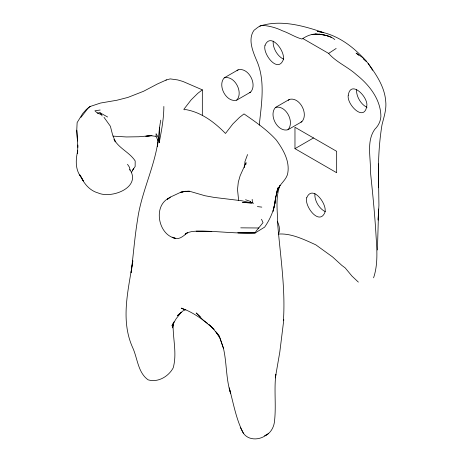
<?xml version="1.0" encoding="UTF-8"?>
<svg xmlns="http://www.w3.org/2000/svg" width="462" height="462" viewBox="0 0 462 462"><rect width="100%" height="100%" fill="white"/><g stroke="black" fill="none" stroke-linecap="round" stroke-linejoin="round"><path stroke-width="0.69" d="M157.432 146.685L158.102 140.806L156.081 136.377L156.087 133.662L158.449 137.838C155.255 165.974 141.378 191.695 137.555 219.739C134.679 237.249 133.356 254.955 131.116 272.545L131.849 267.677M77.864 147.378L76.773 130.192L77.131 122.574L82.727 113.525L86.394 109.402L90.165 106.479L100.589 103.032L116.886 100.248L127.916 97.418L143.549 91.28L157.375 83.997L166.459 79.903L170.201 78.898L177.714 79.932L182.923 81.456L202.327 89.842L202.327 115.096M160.73 120.155L159.546 127.466L159.188 142.804C161.469 130.804 163.848 118.699 163.854 106.445M77.824 145.004L77.564 153.517L77.72 150.791C75.618 159.829 75.087 169.531 81.162 177.269C84.633 184.465 90.223 190.8 98.175 192.977C111.579 199.007 141.719 187.503 129.816 169.462M377.437 249.988L378.615 209.032L378.13 219.467M378.13 220.108L378.932 205.255L378.332 163.946L378.632 187.751C377.968 166.753 378.58 145.686 381.982 124.925C383.853 117.204 386.671 109.327 385.706 101.27C384.696 86.943 376.328 74.688 368.11 63.381C355.168 47.938 337.861 34.286 317.388 31.393L323.256 32.536C303.153 25.71 280.723 19.317 259.811 26.103M244.444 167.666L244.952 161.619L247.563 154.533M245.859 164.588L246.021 163.196M158.102 140.806L159.546 127.466M283.801 319.716L279.787 352.177L275.323 377.904L275.86 374.37C273.954 389.657 276.23 405.128 274.59 420.466C274.168 426.871 270.865 433.258 264.755 435.833L268.532 433.587M259.257 125.162C261.469 103.661 265.667 80.307 256.381 59.91C252.65 50.953 247.713 39.039 254.036 30.267C256.97 28.257 259.488 25.104 263.513 25.439C270.022 26.138 276.368 27.801 282.259 30.723C289.01 33.027 295.079 37.249 301.981 39.039C306.214 36.261 310.932 33.917 316.193 34.078L311.966 34.488M275.739 196.783L274.445 205.405L275.739 196.783C275.052 207.79 270.905 218.116 264.645 227.125L254.96 233.091L237.872 232.796L255.567 232.761L255.884 231.422L263.017 222.626L261.504 219.254M132.063 266.291L132.375 264.206M132.588 262.814L132.796 261.423M132.848 260.689C128.592 289.299 120.114 319.681 132.594 347.453C137.566 358.131 137.786 372.453 148.088 379.828C157.9 382.831 168.555 376.53 173.192 367.868C177.241 353.418 172.678 338.351 173.14 323.654M172.823 325.485L172.395 327.928L174.116 321.766L171.968 325.768L176.201 318.659L181.37 312.121L177.425 315.673L182.998 310.891L185.603 309.754M276.767 192.642L277.772 187.918L275.45 198.758L276.767 192.642L279.631 185.788M283.42 320.697C285.562 288.831 280.434 256.872 277.772 225.138C277.656 212.127 275.202 198.417 279.781 185.903C282.432 182.276 285.857 179.181 287.393 174.844C290.581 162.162 283.477 149.907 276.293 140.021C266.938 129.695 255.394 121.818 244.017 113.912L239.518 117.377L232.877 123.903L225.485 133.46C214.512 122.257 201.415 112.26 185.539 109.546L184.84 109.817L183.795 109.379L191.147 99.873L197.823 93.312L202.327 89.842M373.585 277.824C378.06 264.443 376.992 250.225 376.08 236.394C374.867 214.755 372.655 193.191 370.42 171.65C370.951 157.842 366.181 141.407 374.774 129.331C378.268 125.97 380.544 121.437 380.89 116.58C380.838 99.521 369.271 84.852 356.433 74.717C347.84 66.857 336.226 62.226 328.638 53.413L302.997 38.612M246.102 162.497L240.13 175.751L238.3 182.149L237.514 189.518L238.617 200.208M131.439 172.54L133.68 168.428M278.28 234.257C280.538 230.394 279.262 225.496 277.46 221.702M277.425 189.934L280.238 185.395M132.548 170.253L135.141 166.528L135.187 160.955C129.712 152.396 119.046 148.516 114.027 139.357L115.026 141.268M80.925 117.371L88.554 107.594L90.165 106.479M224.243 77.841C217.198 85.435 226.334 102.905 236.694 100.156L250.589 92.134C257.634 84.54 248.498 67.071 238.144 69.82L224.243 77.841C234.604 75.092 243.74 92.562 236.694 100.156M237.046 70.807L238.144 69.82M275.491 107.427C268.445 115.021 277.581 132.49 287.942 129.741L301.836 121.72C308.882 114.126 299.746 96.656 289.391 99.405L275.491 107.427C285.851 104.678 294.987 122.147 287.942 129.741M288.294 100.393L289.391 99.405M336.163 48.458L328.638 53.413M170.409 197.078L167.429 199.209L170.409 197.078L180.613 192.313L184.182 191.401L189.657 191.285L204.932 195.732L214.189 197.418L241.817 200.774L250.67 202.783M168.948 198.123C152.674 206.012 158.379 235.181 175.352 238.253L172.176 237.197C178.124 241.124 183.096 236.33 187.399 232.715L185.141 234.194C190.153 230.584 196.725 231.3 202.564 231.104C220.253 231.37 237.861 233.911 255.567 232.761M266.487 434.811C259.904 440.257 248.637 440.777 243.393 433.246C236.001 419.19 233.46 403.118 229.244 387.93L230.561 393.254C225.883 378.621 226.865 363.028 223.417 348.152L219.947 338.311L215.818 331.658M294.97 148.66L336.665 172.73L336.665 151.334L294.97 127.264L294.97 148.66L313.513 137.953M165.933 80.145L166.459 79.903M249.699 92.504L250.589 92.134M300.947 122.095L301.836 121.72M100.173 110.008L94.901 110.811L97.309 112.999L101.501 114.697L102.131 115.979M151.923 135.585L145.853 136.25L151.836 135.597M97.309 112.999L99.988 112.751L107.611 117.001M183.062 309.511L185.793 309.407M196.171 231.173L211.798 231.427M240.737 227.841L258.899 227.991M319.277 34.182L315.615 34.101L322.898 34.621L327.904 35.88L319.277 34.182L324.162 34.91M245.351 202.61L242.498 202.368L252.431 202.864L253.626 203.28M246.772 202.726L250.335 203.026M113.005 136.128L126.386 136.954L138.802 136.758L150.774 135.718L156.081 136.377M257.392 206.589L261.815 207.12M183.195 308.472L181.196 308.16C190.95 311.296 199.382 317.232 207.49 323.342M278.407 234.072C288.958 233.264 299.44 237.508 309.124 241.793L315.817 244.837L332.594 256.953L341.874 265.431L345.143 267.856L351.946 276.062L358.362 282.109M331.381 37.168L326.363 35.401L332.438 37.867L334.829 39.518M245.565 199.728L250.56 201.496L251.051 203.089L252.431 202.864L252.171 199.353M356.058 53.049L362.468 57.444L366.308 61.319L363.611 59.142M356.6 53.488L358.755 55.226M209.084 324.774L214.212 329.4M209.032 324.734L213.149 328.447M200.294 316.73L196.183 312.953L203.459 320.437L212.283 327.639L219.473 336.457L223.493 348.377M99.988 112.751L101.501 114.697M216.684 332.594L219.473 336.457M104.002 117.308L110.395 126.265L112.572 134.812L115.431 141.898M368.11 63.381L372.69 70.143L372.031 69.161M127.512 164.281L129.626 167.521L129.938 170.23M240.252 427.252L243.393 433.246M250.56 201.496L251.028 203.066M76.773 130.192L77.466 141.02M367.013 107.294A13.103 7.565 60 0 1 356.618 89.287M325.317 211.602A13.103 7.565 60 0 1 314.922 193.595M283.628 59.153A13.103 7.565 60 0 1 273.233 41.153M265.038 45.305C262.381 53.419 277.495 73.701 283.212 59.973C285.874 51.859 270.755 31.572 265.038 45.305M306.733 197.753C304.071 205.861 319.184 226.149 324.901 212.416C327.564 204.302 312.451 184.02 306.733 197.753M348.261 95.218C346.413 104.077 364.154 122.615 366.776 106.127C368.595 97.343 350.75 79.239 348.261 95.218M274.861 202.985L273.152 211.14L274.861 202.985M182.698 191.886L180.613 192.313L186.042 191.239L182.698 191.886M188.046 191.233L184.182 191.401L189.657 191.285L188.046 191.233M83.316 180.873L79.868 175.011L83.316 180.873"/></g></svg>
